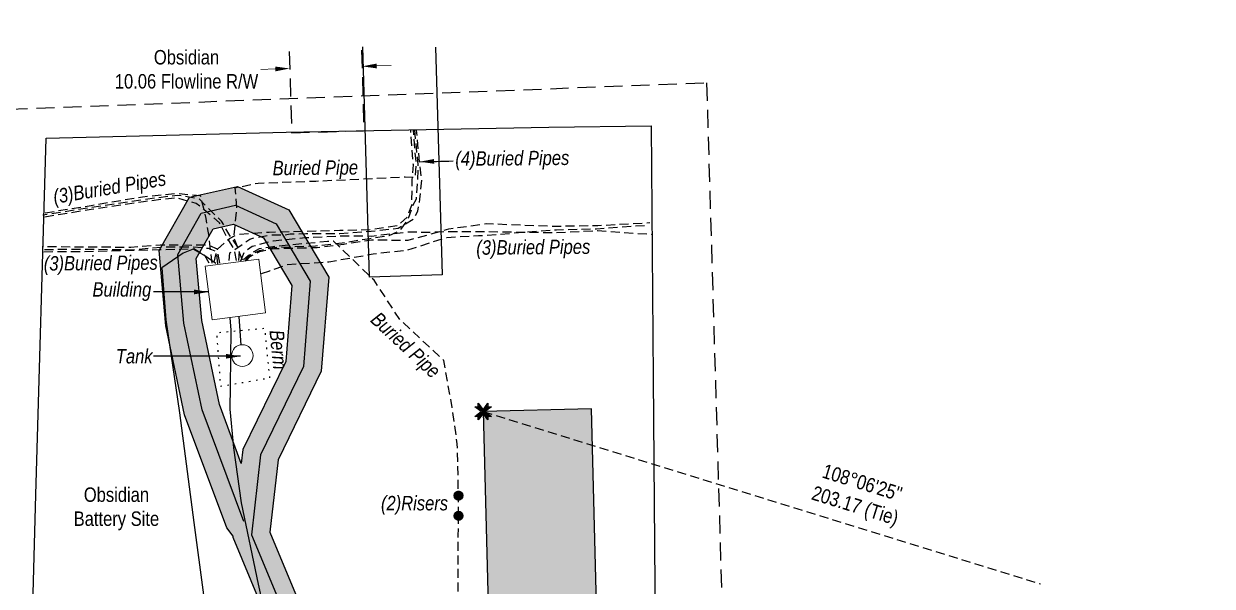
# Model space of a CAD drawing. Extents: x 633830 to 642643, y 5901646 to 5905452.
# Drawn here: x 634419 to 635242, y 5903965 to 5904355 of the extents above; entities that cross this region are included whole.
import ezdxf

# ---------------------------------------------------------------- set-up
doc = ezdxf.new("R2010")
doc.units = 0
doc.header["$LTSCALE"] = 5
doc.header["$PDSIZE"] = 5
for name, pattern in [('foc-ACCESSROAD', [3.75, 2.5, -1.25]), ('foc-FLOWLINE', [3.75, 2.5, -1.25]), ('foc-TIELINE', [1.875, 1.25, -0.625]), ('foc-TOPO', [1, 0.2, -0.8]), ('UG_PIPE', [1.875, 1.25, -0.625])]:
    doc.linetypes.add(name, pattern=pattern)
doc.layers.get('Defpoints').update_dxf_attribs({"color": 9})
for name, color, linetype in [('AS-CABLE', 224, 'foc-CABLE'), ('AS-FENCE', 48, 'foc-FENCE'), ('AS-PIPE-AG', 44, 'Continuous'), ('AS-PIPE-UG', 44, 'UG_PIPE'), ('AS-PIPE-UG-T', 44, 'Continuous'), ('AS-ROADS', 254, 'Continuous'), ('AS-SYMBOL', 7, 'Continuous'), ('C-EZE', 13, 'foc-FLOWLINE'), ('C-RW', 13, 'Continuous'), ('C-WS', 13, 'foc-ACCESSROAD'), ('L-BD', 7, 'Continuous'), ('L-MON', 1, 'Continuous'), ('L-TIE', 7, 'foc-TIELINE'), ('P-PROPOSED', 10, 'Continuous'), ('P-PROPOSED-H', 21, 'Continuous'), ('T-GENERAL', 48, 'foc-TOPO')]:
    doc.layers.add(name, color=color, linetype=linetype)
for name, color, linetype, lineweight in [('C-RW-T', 13, 'Continuous', 9), ('C-WS-T', 13, 'Continuous', 9), ('T-TEXT', 48, 'Continuous', 18)]:
    doc.layers.add(name, color=color, linetype=linetype, lineweight=lineweight)
doc.styles.add('80CG', font='ARIALN.TTF', dxfattribs={"height": 10})
doc.styles.add('80L', font='ARIALN.TTF', dxfattribs={"height": 10})
doc.styles.add('foc-LtypeFont', font='ARIALN.TTF', dxfattribs={"height": 7.35})
doc.linetypes.add('foc-CABLE', pattern='A,2,-1,["C",foc-LtypeFont,S=0.2,R=0,X=-0.625,Y=-0.75],-1.24,8', length=12.24)
doc.linetypes.add('foc-FENCE', pattern='A,10,-1,["X",foc-LtypeFont,S=0.2,R=0,X=-0.625,Y=-0.75],-1.24', length=12.24)
doc.dimstyles.new('Compass 5 000', dxfattribs={"dimscale": 5, "dimtxt": 9, "dimasz": 2, "dimexe": 0.2, "dimexo": 0.0625, "dimgap": 0.5, "dimtad": 0, "dimtih": 1, "dimtoh": 1, "dimzin": 0, "dimdsep": 46, "dimtxsty": '80CG', "dimcen": 0.1, "dimse1": 1, "dimse2": 1, "dimclrd": 256, "dimclrt": 256, "dimaunit": 1, "dimadec": 4, "dimazin": 0, "dimtfac": 0.06, "dimtofl": 0, "dimtmove": 0, "dimatfit": 1, "dimfxl": 0.2, "dimtolj": 1, "dimtzin": 0, "dimlwd": -1, "dimarcsym": 0})

# ---------------------------------------------------------------- blocks, each defined once
blk = doc.blocks.new('*D60')
at = {"layer": 'C-RW-T', "transparency": 16777216}
for p, q in [((635009.81, 5903919.32), (634999.81, 5903919.32)), ((635010.94, 5903882.19), (635009.81, 5903919.32)), ((635012.3, 5903837.22), (635012.61, 5903827.23))]:
    blk.add_line(p, q, dxfattribs=at)
for points in [[(635012.61, 5903882.24), (635009.27, 5903882.14), (635011.24, 5903872.19)], [(635013.97, 5903837.27), (635010.64, 5903837.17), (635012, 5903847.22)]]:
    blk.add_solid(points, dxfattribs=at)
at = {"layer": 'Defpoints', "color": 0, "transparency": 16777216}
for p in [(635241.14, 5903879.16), (635011.24, 5903872.19), (635241.89, 5903854.18)]:
    blk.add_point(p, dxfattribs=at)
at = {"layer": 'C-RW-T', "transparency": 16777216, "insert": (634961.09, 5903919.32), "char_height": 10, "attachment_point": 5, "style": '80CG'}
blk.add_mtext('\\A1;Obsidian\\P5.00 P/L R/W\\PPlan 872 0920', dxfattribs=at)
blk = doc.blocks.new('RISER')
h = blk.add_hatch(color=255)
h.dxf.hatch_style = 1
edge = h.paths.add_edge_path()
edge.add_arc((0, 0), 0.7, 0, 360)
blk.add_hatch(color=48).paths.add_polyline_path([(0.58, -0.15), (-0.58, -0.15, 0.774597)])
at = {"color": 48}
blk.add_line((-0.58, -0.15), (0.58, -0.15), dxfattribs=at)
blk.add_circle((0, 0), 0.6, dxfattribs=at)
blk = doc.blocks.new('TEMP')
h = blk.add_hatch(color=255)
h.dxf.hatch_style = 1
h.paths.add_polyline_path([(0, 0.25), (-0.67, 1.15), (-0.67, 0.67), (-1.15, 0.67), (-0.25, 0), (-1.15, -0.67), (-0.67, -0.67), (-0.67, -1.15), (0, -0.25), (0.67, -1.15), (0.67, -0.67), (1.15, -0.67), (0.25, 0), (1.15, 0.67), (0.67, 0.67), (0.67, 1.15)])
h.paths.add_polyline_path([(0.57, 0.85), (0.57, 0.57), (0.85, 0.57), (0.08, 0), (0.85, -0.57), (0.57, -0.57), (0.57, -0.85), (0, -0.08), (-0.57, -0.85), (-0.57, -0.57), (-0.85, -0.57), (-0.08, 0), (-0.85, 0.57), (-0.57, 0.57), (-0.57, 0.85), (0, 0.08)], flags=16)
h = blk.add_hatch(color=1)
h.dxf.hatch_style = 1
h.paths.add_polyline_path([(0, 0.08), (-0.57, 0.85), (-0.57, 0.57), (-0.85, 0.57), (-0.08, 0), (-0.85, -0.57), (-0.57, -0.57), (-0.57, -0.85), (0, -0.08), (0.57, -0.85), (0.57, -0.57), (0.85, -0.57), (0.08, 0), (0.85, 0.57), (0.57, 0.57), (0.57, 0.85)])
at = {"color": 1}
for p, q in [((-0.08, 0), (0.08, 0)), ((0, 0.08), (0, -0.08))]:
    blk.add_line(p, q, dxfattribs=at)
at = {"color": 255, "flags": 128}
blk.add_lwpolyline([(-0.25, 0), (-1.15, 0.67), (-0.67, 0.67), (-0.67, 1.15), (0, 0.25), (0.67, 1.15), (0.67, 0.67), (1.15, 0.67), (0.25, 0), (1.15, -0.67), (0.67, -0.67), (0.67, -1.15), (0, -0.25), (-0.67, -1.15), (-0.67, -0.67), (-1.15, -0.67)], close=True, dxfattribs=at)
at = {"color": 1, "flags": 128}
blk.add_lwpolyline([(-0.08, 0), (-0.85, 0.57), (-0.57, 0.57), (-0.57, 0.85), (0, 0.08), (0.57, 0.85), (0.57, 0.57), (0.85, 0.57), (0.08, 0), (0.85, -0.57), (0.57, -0.57), (0.57, -0.85), (0, -0.08), (-0.57, -0.85), (-0.57, -0.57), (-0.85, -0.57)], close=True, dxfattribs=at)
blk = doc.blocks.new('*D96')
at = {"layer": 'C-RW-T', "transparency": 16777216}
for p, q in [((634593.07, 5904323.49), (634583.07, 5904323.19)), ((634663.34, 5904325.56), (634673.34, 5904325.85))]:
    blk.add_line(p, q, dxfattribs=at)
for points in [[(634663.29, 5904327.23), (634663.39, 5904323.89), (634653.34, 5904325.26)], [(634593.02, 5904325.15), (634593.12, 5904321.82), (634603.07, 5904323.78)]]:
    blk.add_solid(points, dxfattribs=at)
at = {"layer": 'Defpoints', "color": 0, "transparency": 16777216}
for p in [(634653.29, 5904327.1), (634603.01, 5904325.61), (634653.34, 5904325.26)]:
    blk.add_point(p, dxfattribs=at)
at = {"layer": 'C-RW-T', "transparency": 16777216, "insert": (634531.58, 5904323.19), "char_height": 10, "attachment_point": 5, "style": '80CG'}
blk.add_mtext('\\A1;Obsidian\\P10.06 Flowline R/W', dxfattribs=at)

msp = doc.modelspace()

# ---------------------------------------------------------------- hatches: boundary and pattern name
at = {"layer": 'AS-ROADS'}
h = msp.add_hatch(color=256, dxfattribs=at)
h.dxf.hatch_style = 1
h.paths.add_polyline_path([(634584.83, 5904206.323), (634604.494, 5904173.302), (634600.376, 5904120.65), (634570.591, 5904059.685), (634569.526, 5904050.072), (634554.365, 5904090.818), (634542.079, 5904149.096), (634538.266, 5904192.116), (634549.933, 5904212.602), (634564.127, 5904215.842)])
h.paths.add_polyline_path([(635125.737, 5903782.448), (635124.979, 5903807.429), (634757.882, 5903795.166), (634689.78, 5903791.997), (634673.896, 5903808.529), (634644.066, 5903870.959), (634589.384, 5904002.329), (634594.954, 5904052.616), (634624.921, 5904113.955), (634630.03, 5904179.269), (634602.328, 5904225.785), (634566.848, 5904242.099), (634533.655, 5904234.522), (634512.681, 5904197.694), (634517.316, 5904145.402), (634530.293, 5904083.844), (634559.489, 5904005.381), (634563.933, 5903999.573), (634563.834, 5903998.674), (634621.239, 5903860.762), (634653.082, 5903794.119), (634679.615, 5903766.504), (634758.88, 5903770.193)])
at = {"layer": 'P-PROPOSED-H'}
h = msp.add_hatch(color=256, dxfattribs=at)
h.dxf.hatch_style = 1
h.paths.add_polyline_path([(635131.951, 5903577.396), (635129.68, 5903652.341), (634823.441, 5903644.438), (634811.934, 5904087.955), (634736.981, 5904086.01), (634750.432, 5903567.55)])

# ---------------------------------------------------------------- linework, layer by layer
at = {"layer": 'AS-CABLE', "flags": 128}
for points in [[(634551.921, 5904188.717), (634543.494, 5904194.43), (634536.101, 5904198.609), (634529.258, 5904195.915), (634514.467, 5904185.558), (634517.256, 5904149.573), (634526.693, 5904085.242), (634536.666, 5904009.164), (634543.274, 5903959.083), (634549.617, 5903924.144), (634564.153, 5903892.823), (634575.809, 5903877.962), (634583.542, 5903865.561)], [(634561.683, 5904151.023), (634562.323, 5904142.38), (634561.803, 5904103.577), (634561.563, 5904087.676), (634564.188, 5904060.929), (634569.496, 5904022.85), (634581.293, 5903966.456), (634591.43, 5903920.555), (634591.115, 5903887.049), (634590.095, 5903882.156), (634585.506, 5903867.14), (634582.717, 5903861.332), (634574.924, 5903847.316)]]:
    msp.add_lwpolyline(points, dxfattribs=at)
at = {"layer": 'AS-FENCE', "flags": 128}
msp.add_lwpolyline([(634421.724, 5903823.203), (634427.122, 5904028.338), (634434.36, 5904275.522), (634600.667, 5904279.611), (634782.379, 5904283.195), (634853.249, 5904284.004), (634854.669, 5904109.29), (634856.198, 5903936.375), (634857.098, 5903839.603)], dxfattribs=at)
at = {"layer": 'AS-PIPE-AG', "flags": 128}
msp.add_lwpolyline([(634569.506, 5904132.063), (634568.076, 5904151.863)], dxfattribs=at)
at = {"layer": 'AS-PIPE-UG', "flags": 128}
for points in [[(634550.826, 5904189.452), (634552.816, 5904198.274), (634561.453, 5904206.017), (634566.712, 5904208.756), (634580.918, 5904209.801), (634588.825, 5904210.451), (634637.661, 5904211.685), (634659.73, 5904212.25), (634678.14, 5904215.054), (634684.508, 5904220.818), (634687.537, 5904228.97), (634687.937, 5904246.565), (634688.672, 5904257.007), (634686.862, 5904281.355)], [(634561.198, 5904190.746), (634561.543, 5904195.945), (634575.329, 5904205.392), (634578.703, 5904206.482), (634589.51, 5904208.446), (634599.877, 5904208.516), (634603.366, 5904209.096), (634614.283, 5904209.336), (634637.736, 5904209.496), (634659.355, 5904210.936), (634678.14, 5904213.1), (634689.181, 5904219.758), (634691.706, 5904224.926), (634693.265, 5904233.289), (634694.52, 5904246.445), (634693.26, 5904256.137), (634690.881, 5904281.02)], [(634570.256, 5904190.891), (634564.388, 5904207.002), (634566.382, 5904226.596), (634565.282, 5904241.102), (634581.118, 5904244.391), (634621.236, 5904245.755), (634683.103, 5904248.745), (634689.966, 5904248.285), (634690.696, 5904257.402), (634688.697, 5904281.065)], [(634572.105, 5904190.336), (634575.084, 5904194.115), (634582.202, 5904197.729), (634591.82, 5904199.774), (634620.806, 5904200.838), (634639.256, 5904203.053), (634658.46, 5904205.947), (634671.956, 5904208.001), (634679.649, 5904211.665), (634685.253, 5904219.793), (634688.297, 5904228.66), (634690.756, 5904233.464), (634691.846, 5904246.315), (634692.016, 5904257.057), (634689.651, 5904281.28)], [(634549.262, 5904188.757), (634547.402, 5904205.937), (634545.183, 5904219.898), (634541.279, 5904235.543), (634524.619, 5904237.038), (634501.126, 5904234.669), (634465.456, 5904228.675), (634432.381, 5904223.327)], [(634566.097, 5904190.656), (634564.697, 5904198.089), (634559.294, 5904207.292), (634554.535, 5904216.904), (634543.863, 5904225.911), (634538.37, 5904230.16), (634524.564, 5904234.134), (634501.876, 5904231.48), (634465.566, 5904225.971), (634432.091, 5904220.638)], [(634567.892, 5904190.636), (634568.471, 5904198.224), (634561.608, 5904208.031), (634555.875, 5904217.929), (634546.168, 5904227.306), (634540.325, 5904233.519), (634525.409, 5904235.838), (634501.896, 5904232.934), (634466.016, 5904227.466), (634432.166, 5904222.067)], [(634573.08, 5904190.786), (634575.549, 5904193.501), (634582.407, 5904197.06), (634592.304, 5904199.019), (634622.001, 5904199.764), (634640.416, 5904202.063), (634659.725, 5904205.072), (634685.078, 5904204.752), (634713.339, 5904212.68), (634739.467, 5904216.319), (634786.458, 5904214.519), (634816.505, 5904214.964), (634852.324, 5904216.989)], [(634583.487, 5904181.769), (634589.22, 5904183.638), (634601.337, 5904187.967), (634630.164, 5904189.822), (634660.9, 5904195.31), (634684.898, 5904198.079), (634711.85, 5904206.752), (634733.828, 5904207.936), (634787.813, 5904211.99), (634815.53, 5904212.725), (634851.679, 5904215.289)], [(634569.131, 5904190.496), (634571.67, 5904196.775), (634577.159, 5904200.579), (634591.51, 5904204.452), (634613.763, 5904206.592), (634638.231, 5904207.791), (634659.725, 5904207.686), (634686.517, 5904210.671), (634697.279, 5904210.301), (634712.185, 5904210.836), (634733.504, 5904210.816), (634787.528, 5904210.086), (634816.125, 5904211.52), (634853.939, 5904208.831)], [(634719.992, 5904013.788), (634719.918, 5904027.739), (634719.103, 5904063.563), (634715.554, 5904088.861), (634709.705, 5904121.431), (634699.254, 5904131.254), (634679.364, 5904149.688), (634661.544, 5904176.98), (634633.298, 5904204.232), (634629.304, 5904203.843), (634591.385, 5904200.284), (634581.902, 5904198.784), (634578.159, 5904196.79), (634573.99, 5904193.766), (634571.016, 5904191.111)], [(634547.312, 5904188.982), (634544.358, 5904194.13), (634536.726, 5904198.709), (634513.792, 5904198.044), (634460.338, 5904196.825), (634431.481, 5904196.58)], [(634554.665, 5904188.927), (634552.961, 5904198.644), (634546.703, 5904201.318), (634535.306, 5904201.203), (634513.287, 5904201.333), (634493.123, 5904199.789), (634461.047, 5904199.954), (634431.641, 5904200.244)], [(634553.381, 5904188.467), (634552.456, 5904196.615), (634546.798, 5904199.024), (634535.271, 5904200.104), (634513.687, 5904199.794), (634492.648, 5904197.909), (634461.377, 5904198.439), (634432.941, 5904198.129)], [(634719.968, 5903942.553), (634719.598, 5903968.141), (634719.723, 5903999.807), (634720.157, 5904013.853)]]:
    msp.add_lwpolyline(points, dxfattribs=at)
at = {"layer": 'AS-ROADS', "flags": 128}
for points in [[(635125.737, 5903782.448), (634758.88, 5903770.193), (634679.615, 5903766.504), (634653.082, 5903794.119), (634621.239, 5903860.762), (634563.834, 5903998.674), (634563.933, 5903999.573), (634559.489, 5904005.381), (634530.293, 5904083.844), (634517.316, 5904145.402), (634512.681, 5904197.694), (634533.655, 5904234.522), (634566.848, 5904242.099), (634602.328, 5904225.785), (634630.03, 5904179.269), (634624.921, 5904113.955), (634594.954, 5904052.616), (634589.384, 5904002.329), (634644.066, 5903870.959), (634673.896, 5903808.529), (634689.78, 5903791.997), (634757.882, 5903795.166), (635124.979, 5903807.429)], [(634571.201, 5904009.739), (634542.329, 5904087.331), (634529.698, 5904147.249), (634525.474, 5904194.905), (634541.794, 5904223.562), (634565.487, 5904228.97), (634593.579, 5904216.054), (634617.262, 5904176.286), (634612.649, 5904117.303), (634582.772, 5904056.15), (634576.609, 5904000.501), (634632.653, 5903865.86), (634663.489, 5903801.324), (634684.698, 5903779.251), (634758.381, 5903782.68), (635125.358, 5903794.939)]]:
    msp.add_lwpolyline(points, dxfattribs=at)
msp.add_lwpolyline([(634569.526, 5904050.072), (634554.365, 5904090.818), (634542.079, 5904149.096), (634538.266, 5904192.116), (634549.933, 5904212.602), (634564.127, 5904215.842), (634584.83, 5904206.323), (634604.494, 5904173.302), (634600.376, 5904120.65), (634570.591, 5904059.685)], close=True, dxfattribs=at)
at = {"layer": 'C-EZE', "flags": 128}
msp.add_lwpolyline([(634602.717, 5904335.608), (634604.381, 5904279.222), (634654.659, 5904280.705), (634652.995, 5904337.092)], dxfattribs=at)
at = {"layer": 'C-RW', "flags": 128}
for points in [[(634708.653, 5904180.759), (634658.388, 5904179.277), (634653.681, 5904338.805)], [(634703.995, 5904338.596), (634708.653, 5904180.759)]]:
    msp.add_lwpolyline(points, dxfattribs=at)
at = {"layer": 'C-WS', "flags": 128}
msp.add_lwpolyline([(634891.711, 5904313.914), (634908.402, 5903748.295), (634377.017, 5903733.606), (634360.489, 5904293.746)], close=True, dxfattribs=at)
at = {"layer": 'L-TIE'}
msp.add_line((634736.981, 5904086.01), (635122.914, 5903966.627), dxfattribs=at)
at = {"layer": 'P-PROPOSED', "flags": 128}
msp.add_lwpolyline([(635129.68, 5903652.341), (634823.441, 5903644.438), (634811.934, 5904087.955), (634736.981, 5904086.01), (634750.432, 5903567.55), (635131.951, 5903577.396)], dxfattribs=at)
at = {"layer": 'T-GENERAL', "flags": 128}
msp.add_lwpolyline([(634589.275, 5904109.415), (634585.831, 5904143.615), (634552.366, 5904140.476), (634555.05, 5904103.587)], close=True, dxfattribs=at)
at = {"layer": 'T-TEXT', "flags": 128}
msp.add_lwpolyline([(634549.247, 5904149.593), (634544.458, 5904186.778), (634581.583, 5904191.681), (634586.386, 5904154.362)], close=True, dxfattribs=at)
at = {"layer": 'T-TEXT'}
msp.add_circle((634570.228, 5904124.813), 7.506, dxfattribs=at)

# ---------------------------------------------------------------- block references
at = {"layer": 'AS-SYMBOL', "xscale": 4.998552950000012, "yscale": 4.998552950000012, "zscale": 4.998552950000012}
for p in [(634719.918, 5904027.739), (634719.992, 5904013.788)]:
    msp.add_blockref('RISER', p, dxfattribs=at)
at = {"layer": 'L-MON', "xscale": 5.000000000000004, "yscale": 5.000000000000004, "zscale": 5.000000000000004}
msp.add_blockref('TEMP', (634736.981, 5904086.01), dxfattribs=at)

# ---------------------------------------------------------------- texts
at = {"layer": 'AS-PIPE-UG-T', "char_height": 9.99711, "attachment_point": 5, "style": '80CG'}
for s, insert, rotation in [('\\A1;{\\fArial Narrow|b0|i1|c0|p34;(4)Buried Pipes}', (634757.196, 5904260.1), 0.486303), ('\\A1;{\\fArial Narrow|b0|i1|c0|p34;Buried Pipe}', (634620.791, 5904253.524), 0.486303), ('\\A1;{\\fArial Narrow|b0|i1|c0|p34;(3)Buried Pipes}', (634478.49, 5904239.862), 9.537823), ('\\A1;{\\fArial Narrow|b0|i1|c0|p34;(3)Buried Pipes}', (634771.722, 5904198.505), 0.486303), ('\\A1;{\\fArial Narrow|b0|i1|c0|p34;(3)Buried Pipes}', (634472.215, 5904187.502), 0.486303), ('\\A1;{\\fArial Narrow|b0|i1|c0|p34;Buried Pipe}', (634682.41, 5904131.111), 317.173611)]:
    msp.add_mtext(s, dxfattribs=dict(at, insert=insert, rotation=rotation))
at = {"layer": 'C-WS-T', "insert": (634452.958, 5904033.449), "char_height": 9.99711, "attachment_point": 1, "style": '80L'}
msp.add_mtext_dynamic_manual_height_columns('\\pi7.5018;Obsidian\\P\\pi0.48129;Battery Site', width=58.82442, gutter_width=50.014, heights=[0], dxfattribs=at)
at = {"layer": 'L-BD', "insert": (635001.057, 5904041.644), "char_height": 9.99711, "width": 64.36513, "attachment_point": 2, "rotation": 342.811264, "style": '80L'}
msp.add_mtext("108°06'25''\\P203.17 (Tie)", dxfattribs=at)
at = {"layer": 'T-TEXT', "char_height": 9.99711, "attachment_point": 5, "style": '80CG'}
for s, insert in [('\\A1;{\\fArial Narrow|b0|i1|c0|p34;Building}', (634486.831, 5904169.173)), ('\\A1;{\\fArial Narrow|b0|i1|c0|p34;Tank}', (634495.363, 5904124.328)), ('\\A1;{\\fArial Narrow|b0|i1|c0|p34;(2)Risers}', (634689.48, 5904021.053))]:
    msp.add_mtext(s, dxfattribs=dict(at, insert=insert))
at = {"layer": 'T-TEXT', "insert": (634595.253, 5904128.888), "char_height": 9.99711, "attachment_point": 5, "rotation": 275.750388, "style": '80CG'}
msp.add_mtext('\\A1;{\\fArial Narrow|b0|i1|c0|p34;Berm}', dxfattribs=at)

# ---------------------------------------------------------------- dimensions: what is measured, and where the dimension line sits
at = {"layer": 'C-RW-T', "color": 3}
dim = msp.add_linear_dim(base=(634653.344, 5904325.264), p1=(634603.012, 5904325.614), p2=(634653.29, 5904327.098), angle=1.690143, text='Obsidian\\P10.06 Flowline R/W', dimstyle='Compass 5 000', dxfattribs=at)
dim.commit()
dim.dimension.update_dxf_attribs({"geometry": '*D96', "text_midpoint": (634531.581, 5904323.191), "dimtype": 161})
at = {"layer": 'C-RW-T'}
dim = msp.add_linear_dim(base=(635011.242, 5903872.193), p1=(635241.892, 5903854.184), p2=(635241.135, 5903879.161), angle=91.736046, text='Obsidian\\P5.00 P/L R/W\\PPlan 872 0920', dimstyle='Compass 5 000', dxfattribs=at)
dim.commit()
dim.dimension.update_dxf_attribs({"geometry": '*D60', "text_midpoint": (634961.089, 5903919.321), "dimtype": 161})

# ---------------------------------------------------------------- leaders
at = {"layer": 'AS-PIPE-UG-T', "path_type": 1}
msp.add_leader([(634693.054, 5904259.174), (634716.148, 5904259.718)], dimstyle='Compass 5 000', override={"dimgap": 0.5, "dimtad": 0}, dxfattribs=at)
at = {"layer": 'T-TEXT', "path_type": 1}
for points in [[(634546.851, 5904168.92), (634508.713, 5904168.92)], [(634568.898, 5904124.35), (634508.713, 5904124.35)]]:
    msp.add_leader(points, dimstyle='Compass 5 000', override={"dimgap": 0.5, "dimtad": 0}, dxfattribs=at)

doc.saveas('drawing.dxf')
